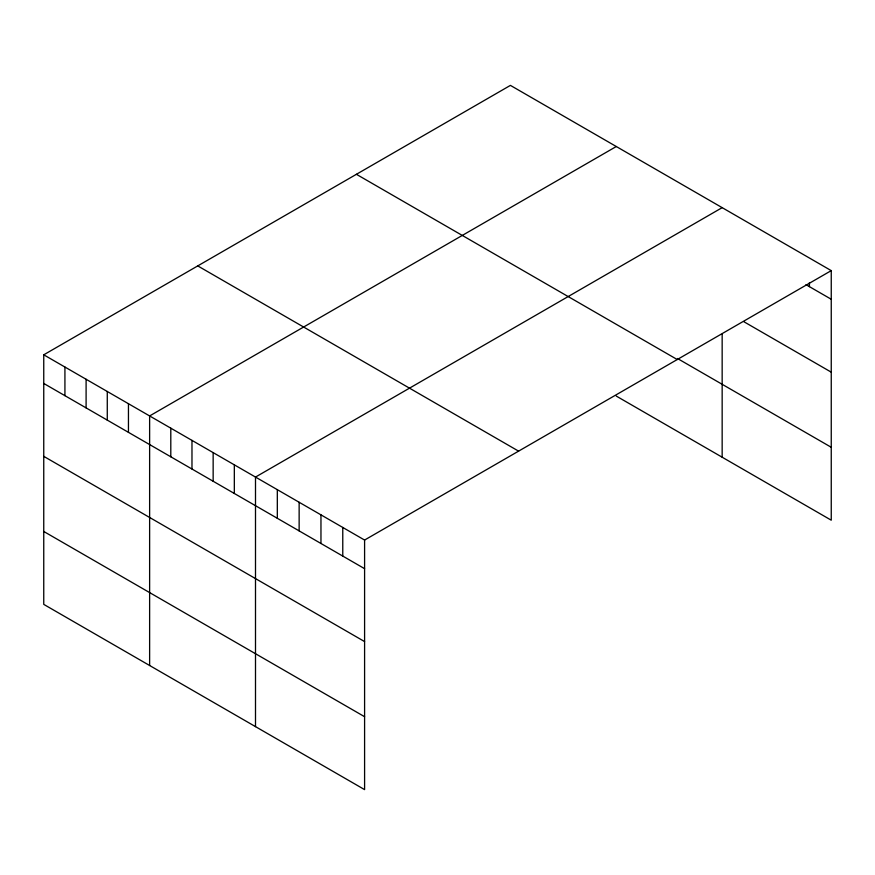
<?xml version="1.0" encoding="UTF-8"?>
<svg xmlns="http://www.w3.org/2000/svg" width="875" height="875" viewBox="0 0 875 875"><rect width="100%" height="100%" fill="white"/><g stroke="black" fill="none" stroke-linecap="round" stroke-linejoin="round"><path stroke-width="1.31" d="M43.75 354.812L364.591 540.05L364.591 789.611L43.75 604.373L43.75 354.812L510.409 85.389L831.25 270.627L831.25 520.188L616.284 396.08M616.284 146.519L149.625 415.942L149.625 665.503M722.159 207.648L255.5 477.072L255.5 726.633M364.591 540.05L831.25 270.627M805.984 284.67L831.25 299.25M743.98 321.781L831.25 372.159M677.458 358.488L831.25 447.278M356.409 174.3L677.25 359.538M197.75 265.902L518.591 451.139M43.75 383.447L364.591 568.673M43.75 456.345L364.591 641.583M43.75 531.464L364.591 716.702M809.43 282.57L809.43 286.661M722.159 334.217L722.159 457.209M342.77 527.45L342.77 556.084M320.961 514.861L320.961 543.484M299.141 502.261L299.141 530.895M277.32 489.661L277.32 518.295M234.325 464.844L234.325 493.478M213.15 452.616L213.15 481.25M191.975 440.387L191.975 469.022M170.8 428.17L170.8 456.794M128.45 403.714L128.45 432.348M107.275 391.486L107.275 420.12M86.1 379.269L86.1 407.892M64.925 367.041L64.925 395.664"/></g></svg>
